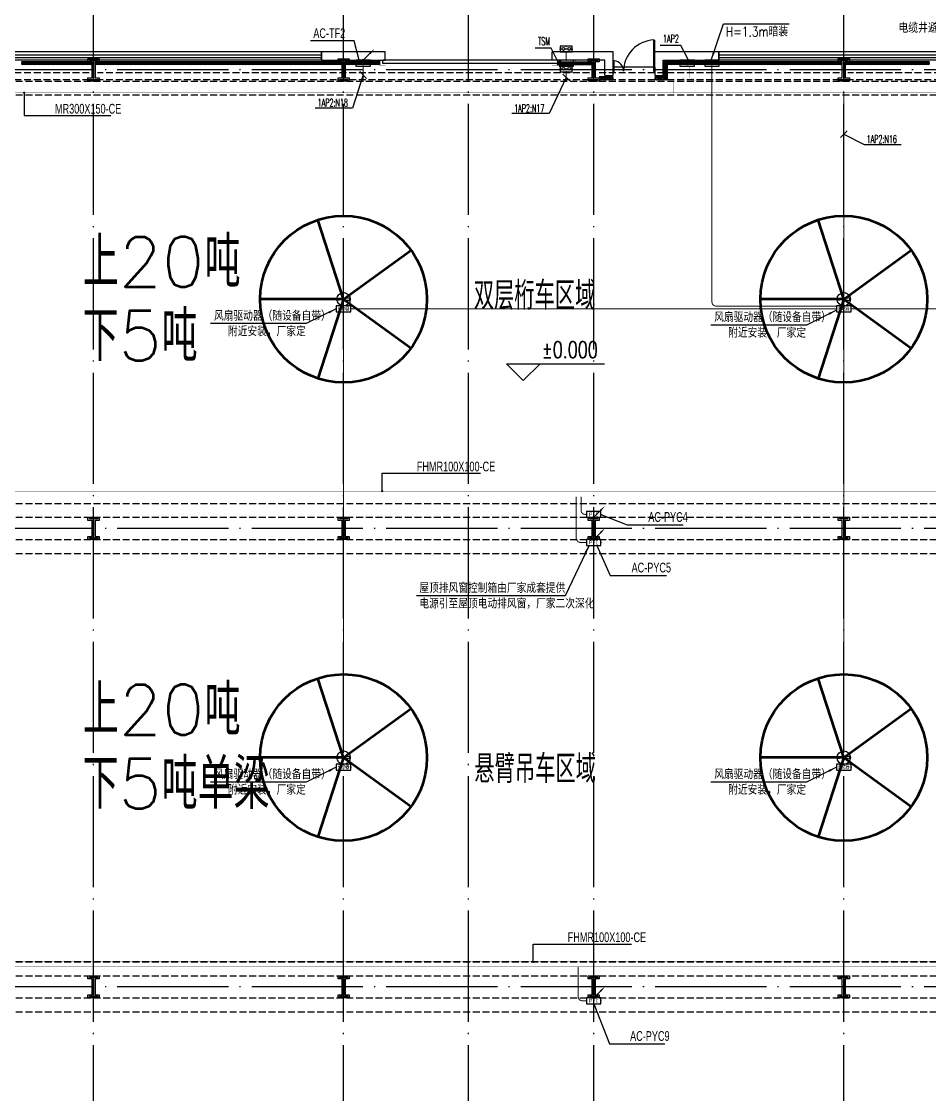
# Model space of a CAD drawing. Extents: x -1396510 to 1250330, y -1892470 to 1623980.
# Drawn here: x -221446 to -188769, y -753507 to -714884 of the extents above; entities that cross this region are included whole.
import ezdxf
from ezdxf.enums import TextEntityAlignment as Align

# ---------------------------------------------------------------- set-up
doc = ezdxf.new("R2010")
doc.units = 0
doc.header["$LTSCALE"] = 1000
doc.header["$MEASUREMENT"] = 0
for name, pattern in [('10平面$0$DASH', [0.35, 0.25, -0.1]), ('DASH', [0.35, 0.25, -0.1]), ('DOTE', [2.42, 2, -0.2, 0.02, -0.2])]:
    doc.linetypes.add(name, pattern=pattern)
for name, color, linetype in [('10平面$0$WINDOW', 4, 'Continuous'), ('A-AXIS-DOTE', 14, 'DOTE'), ('A-HATCH-2', 251, 'Continuous'), ('A-HRAIL', 173, 'Continuous'), ('A-LIN-V', 9, 'Continuous'), ('A-SFCE', 30, 'Continuous'), ('A-WINDOW', 140, 'Continuous'), ('AS-COLN', 6, 'Continuous'), ('AS-WALL', 40, 'Continuous'), ('CABLETRAY', 4, 'Continuous'), ('CABLETRAY_DIM', 3, 'Continuous'), ('CABLETRAY_FIRE', 1, 'DASH'), ('DIM-照明', 3, 'Continuous'), ('DIM-箱柜', 3, 'Continuous'), ('EQUIP-动力', 3, 'Continuous'), ('EQUIP-箱柜', 3, 'Continuous'), ('LWIRE', 4, 'Continuous'), ('PUB_TEXT', 7, 'Continuous'), ('TEL_TEXT', 7, 'Continuous'), ('WIRE-照明', 1, 'Continuous'), ('建-标高', 3, 'Continuous'), ('建-窗', 4, 'Continuous')]:
    doc.layers.add(name, color=color, linetype=linetype)
doc.layers.add('A-云线2', color=3, linetype='Continuous', plot=False)
doc.styles.add('_TEL_ATTDEF', font='GBENOR', dxfattribs={"width": 0.8, "height": 3, "bigfont": 'GBCBIG'})
doc.styles.add('_TEL_DIM', font='SIMPLEX', dxfattribs={"width": 0.8, "height": 3.5, "bigfont": 'HZTXT'})
doc.styles.add('A-STANDARD', font='SIMPLEX', dxfattribs={"bigfont": 'GBCBIG'})
doc.styles.add('HZTXT5', font='aa.shx', dxfattribs={"width": 0.7, "bigfont": 'hztxt.shx'})
doc.styles.get("Standard").update_dxf_attribs({"font": 'gbenor.shx', "bigfont": 'gbcbig.shx'})

# ---------------------------------------------------------------- blocks, each defined once
blk = doc.blocks.new('G$C2F382D44')
at = {"color": 0, "style": 'A-STANDARD'}
for s, p in [('上20吨', (-2949, 425)), ('下5吨', (-2952, -2245))]:
    blk.add_text(s, height=1800, dxfattribs=at).set_placement(p)
blk = doc.blocks.new('10平面$0$$DorLib2D$00000126')
at = {"color": 0, "linetype": 'Continuous'}
for p, q in [((-0.532, 0.5), (-0.532, 0.9)), ((0.532, 0.9), (0.532, 0.5))]:
    blk.add_line(p, q, dxfattribs=at)
at = {"color": 0, "linetype": '10平面$0$DASH'}
for p, q in [((-0.532, 0.9), (0.532, 0.9)), ((-0.532, 0.5), (0.532, 0.5))]:
    blk.add_line(p, q, dxfattribs=at)
blk = doc.blocks.new('WINDOW2DLIB$DYNSTYLE$00000005')
at = {"color": 0}
for points in [[(-0.5, 0.5), (-0.5, -0.5)], [(-0.5, 0.5), (0.5, 0.5)], [(0.5, -0.5), (0.5, 0.5)], [(0.5, 0.1667), (-0.5, 0.1667)], [(0.5, -0.1667), (-0.5, -0.1667)], [(-0.5, -0.5), (0.5, -0.5)]]:
    blk.add_lwpolyline(points, dxfattribs=at)
blk = doc.blocks.new('DOOR2DLIB$SYSLIB$00000123')
at = {"color": 0}
for p, q in [((0.475, -0.001), (0.475, 0.752)), ((0.475, 0.752), (0.5, 0.752)), ((0.5, -0.001), (0.5, 0.752)), ((-0.5, 0), (-0.5, 0.252)), ((-0.475, 0.252), (-0.5, 0.252)), ((-0.475, 0), (-0.475, 0.252)), ((-0.475, 0), (-0.5, 0)), ((0.475, -0.001), (0.5, -0.001))]:
    blk.add_line(p, q, dxfattribs=at)
for centre, radius, start, end in [((0.505, -0.002), 0.755, 92.2493, 179.7238), ((-0.501, 0.003), 0.251, 359.7899, 84.0974)]:
    blk.add_arc(centre, radius, start, end, dxfattribs=at)
blk = doc.blocks.new('42343243')
at = {"layer": '10平面$0$WINDOW'}
blk.add_line((-198654, 1222620), (-200154, 1222620), dxfattribs=at)
at = {"layer": 'AS-WALL'}
for p, q in [((-208354, 1223170), (-210654, 1223170)), ((-210654, 1223170), (-210654, 1222870)), ((-210654, 1222870), (-208354, 1222870)), ((-208354, 1222870), (-208354, 1223170)), ((-200154, 1223170), (-202354, 1223170)), ((-202354, 1222870), (-202354, 1223170)), ((-200454, 1222870), (-202354, 1222870)), ((-200454, 1222320), (-200454, 1222870)), ((-200154, 1222620), (-200154, 1223170)), ((-196354, 1223170), (-198654, 1223170)), ((-198654, 1222620), (-198654, 1223170)), ((-198354, 1222870), (-196354, 1222870)), ((-198354, 1222320), (-198354, 1222870)), ((-196354, 1222870), (-196354, 1223170)), ((-200154, 1222320), (-200154, 1222620)), ((-198654, 1222620), (-198654, 1222320)), ((-200454, 1222320), (-200154, 1222320)), ((-198654, 1222320), (-198354, 1222320))]:
    blk.add_line(p, q, dxfattribs=at)
at = {"layer": '10平面$0$WINDOW', "zscale": 300}
for name, p, xscale, yscale, rotation in [('DOOR2DLIB$SYSLIB$00000123', (-199404, 1222470), -1500, -1500, 179.9999999999555), ('10平面$0$$DorLib2D$00000126', (-205254, 1223020), 6000, 300, 180)]:
    blk.add_blockref(name, p, dxfattribs=dict(at, xscale=xscale, yscale=yscale, rotation=rotation))
at = {"layer": '建-窗', "yscale": -300, "zscale": 300}
for p, xscale, rotation in [((-217004, 1223020), -12700, 359.999999999664), ((-185904, 1223020), -20900, 359.9999999994913)]:
    blk.add_blockref('WINDOW2DLIB$DYNSTYLE$00000005', p, dxfattribs=dict(at, xscale=xscale, rotation=rotation))
blk = doc.blocks.new('nt66')
at = {"layer": 'A-HATCH-2', "color": 8}
blk.add_lwpolyline([(-195840, 766870), (-195440, 766870), (-195440, 766758), (-195586, 766758), (-195586, 766182), (-195440, 766182), (-195440, 766070), (-195840, 766070), (-195840, 766182), (-195694, 766182), (-195694, 766758), (-195840, 766758)], close=True, dxfattribs=at)
at = {"layer": 'AS-COLN'}
blk.add_lwpolyline([(-195790, 766820), (-195490, 766820), (-195490, 766808), (-195636, 766808), (-195636, 766132), (-195490, 766132), (-195490, 766120), (-195790, 766120), (-195790, 766132), (-195644, 766132), (-195644, 766808), (-195790, 766808)], close=True, dxfattribs=at)
blk = doc.blocks.new('33333')
for p in [(-23214, -43900), (-14214, -43900), (-5214, -43900), (3786, -43900), (-23214, -60400), (-14214, -60400), (-5214, -60400), (3786, -60400), (-23214, -76900), (-14214, -76900), (-5214, -76900), (3786, -76900)]:
    blk.add_blockref('nt66', p)
blk = doc.blocks.new('w42343')
at = {"layer": 'A-HATCH-2', "color": 8, "linetype": 'DASH'}
for p, q in [((-263654, 722170), (-128354, 722170)), ((-263654, 721670), (-128354, 721670)), ((-263654, 706970), (-128354, 706970)), ((-263654, 706470), (-128354, 706470)), ((-263654, 705670), (-128354, 705670)), ((-263654, 705170), (-128354, 705170)), ((-263654, 690470), (-128354, 690470)), ((-263654, 689970), (-128354, 689970)), ((-263654, 689170), (-128354, 689170)), ((-263654, 688670), (-128354, 688670))]:
    blk.add_line(p, q, dxfattribs=at)
blk = doc.blocks.new('w4324324')
at = {"layer": 'A-HATCH-2', "color": 0, "lineweight": 60}
for q in [(-1694760, 686605), (-1697614, 684532), (-1691907, 684532), (-1696524, 681178), (-1692997, 681178)]:
    blk.add_line((-1694760, 683605), q, dxfattribs=at)
blk.add_circle((-1694760, 683605), 3000, dxfattribs=at)
blk = doc.blocks.new('ner546')
at = {"layer": 'A-LIN-V', "color": 8}
for p in [(614780, 7256), (631280, 7256), (614780, -10744), (631280, -10744)]:
    blk.add_blockref('w4324324', p, dxfattribs=at)
blk = doc.blocks.new('3333')
at = {"layer": 'A-SFCE', "const_width": 20}
blk.add_lwpolyline([(-227064, 766320), (-227064, 766510), (-227244, 766510), (-227244, 766320)], dxfattribs=at)
blk = doc.blocks.new('99平面图例外参$0$$LinePat$圆环')
for points in [[(0, 150), (300, 150)], [(0, 0), (300, 0)], [(0, -150), (300, -150)]]:
    blk.add_lwpolyline(points)
at = {"color": 0}
blk.add_circle((150, 0), 150, dxfattribs=at)
blk = doc.blocks.new('世赫2#厂房一层0821')
at = {"layer": 'A-AXIS-DOTE', "color": 8, "ltscale": 2}
for p, q in [((66300, -87498.9), (66300, 6300)), ((75300, -87498.9), (75300, 6300)), ((79800, -87498.9), (79800, 6300)), ((84300, -87498.9), (84300, 6300)), ((93300, -87498.9), (93300, 6300)), ((163114.2, 0), (-11095.8, 0)), ((163114.2, -16500), (-11095.8, -16500)), ((163114.2, -33000), (-11095.8, -33000))]:
    blk.add_line(p, q, dxfattribs=at)
at = {"layer": 'A-SFCE', "color": 2, "linetype": 'DASH'}
for p, q in [((66150, -100), (57450, -100)), ((66150, -350), (57450, -350)), ((93150, -100), (84450, -100)), ((93150, -350), (84450, -350))]:
    blk.add_line(p, q, dxfattribs=at)
at = {"layer": 'A-SFCE', "linetype": 'DASH'}
for p, q in [((84150, -100), (66450, -100)), ((84150, -350), (66450, -350)), ((111150, -100), (93450, -100)), ((111150, -350), (93450, -350))]:
    blk.add_line(p, q, dxfattribs=at)
at = {"layer": '建-标高', "color": 8}
for p, q in [((81767.8, -11176.1), (81167.8, -10576.1)), ((81167.8, -10576.1), (84687.8, -10576.1)), ((81767.8, -11176.1), (82367.8, -10576.1))]:
    blk.add_line(p, q, dxfattribs=at)
at = {"color": 8}
blk.add_blockref('G$C2F382D44', (68864.2, -8230), dxfattribs=at)
at = {"layer": 'A-HRAIL', "yscale": 0.3333333333111111, "zscale": 0.3333333333111111}
for p, xscale, rotation in [((63809.4, 244), -0.3384127415242964, 359.9999999997966), ((63911, 244), -0.3384127415242964, 359.9999999997966), ((64012.5, 244), -0.3384127415242964, 359.9999999997966), ((64114, 244), -0.3384127415242964, 359.9999999997966), ((64215.5, 244), -0.3384127415242964, 359.9999999997966), ((64317, 244), -0.3384127415242964, 359.9999999997966), ((64418.6, 244), -0.3384127415242964, 359.9999999997966), ((64520.1, 244), -0.3384127415242964, 359.9999999997966), ((64621.6, 244), -0.3384127415242964, 359.9999999997966), ((64723.1, 244), -0.3384127415242964, 359.9999999997966), ((64824.7, 244), -0.3384127415242964, 359.9999999997966), ((64926.2, 244), -0.3384127415242964, 359.9999999997966), ((65027.7, 244), -0.3384127415242964, 359.9999999997966), ((65129.2, 244), -0.3384127415242964, 359.9999999997966), ((65230.8, 244), -0.3384127415242964, 359.9999999997966), ((65332.3, 244), -0.3384127415242964, 359.9999999997966), ((65433.8, 244), -0.3384127415242964, 359.9999999997966), ((65535.3, 244), -0.3384127415242964, 359.9999999997966), ((65636.9, 244), -0.3384127415242964, 359.9999999997966), ((65738.4, 244), -0.3384127415242964, 359.9999999997966), ((65839.9, 244), -0.3384127415242964, 359.9999999997966), ((65941.4, 244), -0.3384127415242964, 359.9999999997966), ((66043, 244), -0.3384127415242964, 359.9999999997966), ((66144.5, 244), -0.3384127415242964, 359.9999999997966), ((66246, 244), -0.3384127415242964, 359.9999999997966), ((66455, 244), -0.3368181817957273, 359.9999999997967), ((66556.1, 244), -0.3368181817957273, 359.9999999997967), ((66657.1, 244), -0.3368181817957273, 359.9999999997967), ((66758.2, 244), -0.3368181817957273, 359.9999999997967), ((66859.2, 244), -0.3368181817957273, 359.9999999997967), ((66960.3, 244), -0.3368181817957273, 359.9999999997967), ((67061.3, 244), -0.3368181817957273, 359.9999999997967), ((67162.4, 244), -0.3368181817957273, 359.9999999997967), ((67263.4, 244), -0.3368181817957273, 359.9999999997967), ((67364.5, 244), -0.3368181817957273, 359.9999999997967), ((67465.5, 244), -0.3368181817957273, 359.9999999997967), ((67566.5, 244), -0.3368181817957273, 359.9999999997967), ((67667.6, 244), -0.3368181817957273, 359.9999999997967), ((67768.6, 244), -0.3368181817957273, 359.9999999997967), ((67869.7, 244), -0.3368181817957273, 359.9999999997967), ((67970.7, 244), -0.3368181817957273, 359.9999999997967), ((68071.8, 244), -0.3368181817957273, 359.9999999997967), ((68172.8, 244), -0.3368181817957273, 359.9999999997967), ((68273.9, 244), -0.3368181817957273, 359.9999999997967), ((68374.9, 244), -0.3368181817957273, 359.9999999997967), ((68476, 244), -0.3368181817957273, 359.9999999997967), ((68577, 244), -0.3368181817957273, 359.9999999997967), ((68678, 244), -0.3368181817957273, 359.9999999997967), ((68779.1, 244), -0.3368181817957273, 359.9999999997967), ((68880.1, 244), -0.3368181817957273, 359.9999999997967), ((68981.2, 244), -0.3368181817957273, 359.9999999997967), ((69082.2, 244), -0.3368181817957273, 359.9999999997967), ((69183.3, 244), -0.3368181817957273, 359.9999999997967), ((69284.3, 244), -0.3368181817957273, 359.9999999997967), ((69385.4, 244), -0.3368181817957273, 359.9999999997967), ((69486.4, 244), -0.3368181817957273, 359.9999999997967), ((69587.5, 244), -0.3368181817957273, 359.9999999997967), ((69688.5, 244), -0.3368181817957273, 359.9999999997967), ((69789.5, 244), -0.3368181817957273, 359.9999999997967), ((69890.6, 244), -0.3368181817957273, 359.9999999997967), ((69991.6, 244), -0.3368181817957273, 359.9999999997967), ((70092.7, 244), -0.3368181817957273, 359.9999999997967), ((70193.7, 244), -0.3368181817957273, 359.9999999997967), ((70294.8, 244), -0.3368181817957273, 359.9999999997967), ((70395.8, 244), -0.3368181817957273, 359.9999999997967), ((70496.9, 244), -0.3368181817957273, 359.9999999997967), ((70597.9, 244), -0.3368181817957273, 359.9999999997967), ((70699, 244), -0.3368181817957273, 359.9999999997967), ((70800, 244), -0.3368181817957273, 359.9999999997967), ((70901, 244), -0.3368181817957273, 359.9999999997967), ((71002.1, 244), -0.3368181817957273, 359.9999999997967), ((71103.1, 244), -0.3368181817957273, 359.9999999997967), ((71204.2, 244), -0.3368181817957273, 359.9999999997967), ((71305.2, 244), -0.3368181817957273, 359.9999999997967), ((71406.3, 244), -0.3368181817957273, 359.9999999997967), ((71507.3, 244), -0.3368181817957273, 359.9999999997967), ((71608.4, 244), -0.3368181817957273, 359.9999999997967), ((71709.4, 244), -0.3368181817957273, 359.9999999997967), ((71810.5, 244), -0.3368181817957273, 359.9999999997967), ((71911.5, 244), -0.3368181817957273, 359.9999999997967), ((72012.5, 244), -0.3368181817957273, 359.9999999997967), ((72113.6, 244), -0.3368181817957273, 359.9999999997967), ((72214.6, 244), -0.3368181817957273, 359.9999999997967), ((72315.7, 244), -0.3368181817957273, 359.9999999997967), ((72416.7, 244), -0.3368181817957273, 359.9999999997967), ((72517.8, 244), -0.3368181817957273, 359.9999999997967), ((72618.8, 244), -0.3368181817957273, 359.9999999997967), ((72719.9, 244), -0.3368181817957273, 359.9999999997967), ((72820.9, 244), -0.3368181817957273, 359.9999999997967), ((72922, 244), -0.3368181817957273, 359.9999999997967), ((73023, 244), -0.3368181817957273, 359.9999999997967), ((73124, 244), -0.3368181817957273, 359.9999999997967), ((73225.1, 244), -0.3368181817957273, 359.9999999997967), ((73326.1, 244), -0.3368181817957273, 359.9999999997967), ((73427.2, 244), -0.3368181817957273, 359.9999999997967), ((73528.2, 244), -0.3368181817957273, 359.9999999997967), ((73629.3, 244), -0.3368181817957273, 359.9999999997967), ((73730.3, 244), -0.3368181817957273, 359.9999999997967), ((73831.4, 244), -0.3368181817957273, 359.9999999997967), ((73932.4, 244), -0.3368181817957273, 359.9999999997967), ((74033.5, 244), -0.3368181817957273, 359.9999999997967), ((74134.5, 244), -0.3368181817957273, 359.9999999997967), ((74235.5, 244), -0.3368181817957273, 359.9999999997967), ((74336.6, 244), -0.3368181817957273, 359.9999999997967), ((74437.6, 244), -0.3368181817957273, 359.9999999997967), ((74538.7, 244), -0.3368181817957273, 359.9999999997967), ((74639.7, 244), -0.3368181817957273, 359.9999999997967), ((74740.8, 244), -0.3368181817957273, 359.9999999997967), ((74841.8, 244), -0.3368181817957273, 359.9999999997967), ((74942.9, 244), -0.3368181817957273, 359.9999999997967), ((75043.9, 244), -0.3368181817957273, 359.9999999997967), ((75145, 244), -0.3368181817957273, 359.9999999997967), ((75246, 244), -0.3368181817957273, 359.9999999997967), ((75457.8, 244), -0.3461108940266491, 359.9999999997966), ((75561.7, 244), -0.3461108940266491, 359.9999999997966), ((75665.5, 244), -0.3461108940266491, 359.9999999997966), ((75769.3, 244), -0.3461108940266491, 359.9999999997966), ((75873.2, 244), -0.3461108940266491, 359.9999999997966), ((75977, 244), -0.3461108940266491, 359.9999999997966), ((76080.8, 244), -0.3461108940266491, 359.9999999997966), ((76184.7, 244), -0.3461108940266491, 359.9999999997966), ((76288.5, 244), -0.3461108940266491, 359.9999999997966), ((76392.3, 244), -0.3461108940266491, 359.9999999997966), ((76496.2, 244), -0.3461108940266491, 359.9999999997966), ((76600, 244), -0.3461108940266491, 359.9999999997966), ((83000, 244), 0.3461108940266491, 2.034223195741682e-10), ((83103.8, 244), 0.3461108940266491, 2.034223195741682e-10), ((83207.7, 244), 0.3461108940266491, 2.034223195741682e-10), ((83311.5, 244), 0.3461108940266491, 2.034223195741682e-10), ((83415.3, 244), 0.3461108940266491, 2.034223195741682e-10), ((83519.2, 244), 0.3461108940266491, 2.034223195741682e-10), ((83623, 244), 0.3461108940266491, 2.034223195741682e-10), ((83726.8, 244), 0.3461108940266491, 2.034223195741682e-10), ((83830.7, 244), 0.3461108940266491, 2.034223195741682e-10), ((83934.5, 244), 0.3461108940266491, 2.034223195741682e-10), ((84038.3, 244), 0.3461108940266491, 2.034223195741682e-10), ((84142.2, 244), 0.3461108940266491, 2.034223195741682e-10), ((86900, 191.7), -0.3611111226889233, 270), ((86951.5, 244), -0.3384127419249668, 359.9999999997966), ((86900, 83.3), -0.3611111226889233, 270), ((86900, -25), -0.3611111226889233, 270), ((87053, 244), -0.3384127419249668, 359.9999999997966), ((87154.6, 244), -0.3384127419249668, 359.9999999997966), ((87256.1, 244), -0.3384127419249668, 359.9999999997966), ((87357.6, 244), -0.3384127419249668, 359.9999999997966), ((87459.1, 244), -0.3384127419249668, 359.9999999997966), ((87560.7, 244), -0.3384127419249668, 359.9999999997966), ((87662.2, 244), -0.3384127419249668, 359.9999999997966), ((87763.7, 244), -0.3384127419249668, 359.9999999997966), ((87865.2, 244), -0.3384127419249668, 359.9999999997966), ((87966.8, 244), -0.3384127419249668, 359.9999999997966), ((88068.3, 244), -0.3384127419249668, 359.9999999997966), ((88169.8, 244), -0.3384127419249668, 359.9999999997966), ((88271.3, 244), -0.3384127419249668, 359.9999999997966), ((88372.9, 244), -0.3384127419249668, 359.9999999997966), ((88474.4, 244), -0.3384127419249668, 359.9999999997966), ((88575.9, 244), -0.3384127419249668, 359.9999999997966), ((88677.4, 244), -0.3384127419249668, 359.9999999997966), ((88779, 244), -0.3384127419249668, 359.9999999997966), ((88880.5, 244), -0.3384127419249668, 359.9999999997966), ((88982, 244), -0.3384127419249668, 359.9999999997966), ((89083.5, 244), -0.3384127419249668, 359.9999999997966), ((89185, 244), -0.3384127419249668, 359.9999999997966), ((89286.6, 244), -0.3384127419249668, 359.9999999997966), ((89388.1, 244), -0.3384127419249668, 359.9999999997966), ((89489.6, 244), -0.3384127419249668, 359.9999999997966), ((89591.1, 244), -0.3384127419249668, 359.9999999997966), ((89692.7, 244), -0.3384127419249668, 359.9999999997966), ((89794.2, 244), -0.3384127419249668, 359.9999999997966), ((89895.7, 244), -0.3384127419249668, 359.9999999997966), ((89997.2, 244), -0.3384127419249668, 359.9999999997966), ((90098.8, 244), -0.3384127419249668, 359.9999999997966), ((90200.3, 244), -0.3384127419249668, 359.9999999997966), ((90301.8, 244), -0.3384127419249668, 359.9999999997966), ((90403.3, 244), -0.3384127419249668, 359.9999999997966), ((90504.9, 244), -0.3384127419249668, 359.9999999997966), ((90606.4, 244), -0.3384127419249668, 359.9999999997966), ((90707.9, 244), -0.3384127419249668, 359.9999999997966), ((90809.4, 244), -0.3384127419249668, 359.9999999997966), ((90911, 244), -0.3384127419249668, 359.9999999997966), ((91012.5, 244), -0.3384127419249668, 359.9999999997966), ((91114, 244), -0.3384127419249668, 359.9999999997966), ((91215.5, 244), -0.3384127419249668, 359.9999999997966), ((91317, 244), -0.3384127419249668, 359.9999999997966), ((91418.6, 244), -0.3384127419249668, 359.9999999997966), ((91520.1, 244), -0.3384127419249668, 359.9999999997966), ((91621.6, 244), -0.3384127419249668, 359.9999999997966), ((91723.1, 244), -0.3384127419249668, 359.9999999997966), ((91824.7, 244), -0.3384127419249668, 359.9999999997966), ((91926.2, 244), -0.3384127419249668, 359.9999999997966), ((92027.7, 244), -0.3384127419249668, 359.9999999997966), ((92129.2, 244), -0.3384127419249668, 359.9999999997966), ((92230.8, 244), -0.3384127419249668, 359.9999999997966), ((92332.3, 244), -0.3384127419249668, 359.9999999997966), ((92433.8, 244), -0.3384127419249668, 359.9999999997966), ((92535.3, 244), -0.3384127419249668, 359.9999999997966), ((92636.9, 244), -0.3384127419249668, 359.9999999997966), ((92738.4, 244), -0.3384127419249668, 359.9999999997966), ((92839.9, 244), -0.3384127419249668, 359.9999999997966), ((92941.4, 244), -0.3384127419249668, 359.9999999997966), ((93043, 244), -0.3384127419249668, 359.9999999997966), ((93144.5, 244), -0.3384127419249668, 359.9999999997966), ((93246, 244), -0.3384127419249668, 359.9999999997966), ((93455, 244), -0.336818181795725, 359.9999999997967), ((93556.1, 244), -0.336818181795725, 359.9999999997967), ((93657.1, 244), -0.336818181795725, 359.9999999997967), ((93758.2, 244), -0.336818181795725, 359.9999999997967), ((93859.2, 244), -0.336818181795725, 359.9999999997967), ((93960.3, 244), -0.336818181795725, 359.9999999997967), ((94061.3, 244), -0.336818181795725, 359.9999999997967), ((94162.4, 244), -0.336818181795725, 359.9999999997967), ((94263.4, 244), -0.336818181795725, 359.9999999997967), ((94364.5, 244), -0.336818181795725, 359.9999999997967), ((94465.5, 244), -0.336818181795725, 359.9999999997967), ((94566.5, 244), -0.336818181795725, 359.9999999997967), ((94667.6, 244), -0.336818181795725, 359.9999999997967), ((94768.6, 244), -0.336818181795725, 359.9999999997967), ((94869.7, 244), -0.336818181795725, 359.9999999997967), ((94970.7, 244), -0.336818181795725, 359.9999999997967), ((95071.8, 244), -0.336818181795725, 359.9999999997967), ((95172.8, 244), -0.336818181795725, 359.9999999997967), ((95273.9, 244), -0.336818181795725, 359.9999999997967), ((95374.9, 244), -0.336818181795725, 359.9999999997967), ((95476, 244), -0.336818181795725, 359.9999999997967), ((95577, 244), -0.336818181795725, 359.9999999997967), ((95678, 244), -0.336818181795725, 359.9999999997967), ((95779.1, 244), -0.336818181795725, 359.9999999997967), ((95880.1, 244), -0.336818181795725, 359.9999999997967), ((95981.2, 244), -0.336818181795725, 359.9999999997967), ((96082.2, 244), -0.336818181795725, 359.9999999997967), ((96183.3, 244), -0.336818181795725, 359.9999999997967), ((96284.3, 244), -0.336818181795725, 359.9999999997967), ((96385.4, 244), -0.336818181795725, 359.9999999997967), ((86900, -133.3), -0.3611111226889233, 270), ((86900, -241.7), -0.3611111226889233, 270), ((86900, -350), -0.3611111226889233, 270)]:
    blk.add_blockref('99平面图例外参$0$$LinePat$圆环', p, dxfattribs=dict(at, xscale=xscale, rotation=rotation))
for p, xscale in [((84600, -300), -0.3333327848855343), ((84700, -300), -0.3333327848855343), ((84800, -300), -0.3333327848855343), ((84900, -300), -0.3333327848855343), ((85000, -300), -0.3333327848855343), ((86612.5, -300), -0.3749999998826196), ((86725, -300), -0.3749999998826196), ((86837.5, -300), -0.3749999998826196), ((86950, -300), -0.3749999998826196)]:
    blk.add_blockref('99平面图例外参$0$$LinePat$圆环', p, dxfattribs=dict(at, xscale=xscale))
at = {"layer": 'A-LIN-V', "color": 8, "rotation": 90.00000000000001}
blk.add_blockref('ner546', (766160.7, 1055230), dxfattribs=at)
at = {"layer": 'A-SFCE', "rotation": 90}
blk.add_blockref('3333', (843120.8, 227404.2), dxfattribs=at)
at = {"layer": 'A-SFCE', "xscale": -1, "rotation": 270}
blk.add_blockref('3333', (-683520.8, 227404.2), dxfattribs=at)
at = {"layer": 'A-WINDOW'}
for name, p in [('42343243', (285154.2, -1222520)), ('33333', (285154.2, -722570)), ('w42343', (285154.2, -722570))]:
    blk.add_blockref(name, p, dxfattribs=at)
at = {"color": 8, "style": 'A-STANDARD'}
for s, p in [('上20吨', (65915.6, -23924.7)), ('下5吨单梁', (65912.3, -26595.2))]:
    blk.add_text(s, height=1800, dxfattribs=at).set_placement(p)
at = {"layer": 'PUB_TEXT', "color": 8}
for s, p in [('双层桁车区域', (79984.8, -8626.9)), ('悬臂吊车区域', (80004.8, -25663.1))]:
    blk.add_text(s, height=1012.77, dxfattribs=at).set_placement(p)
at = {"layer": '建-标高', "color": 7, "style": 'A-STANDARD', "width": 0.705882}
blk.add_text('%%P0.000', height=595, dxfattribs=at).set_placement((82427.8, -10366.1))
blk = doc.blocks.new('$equip$00002854')
for p, q in [((-0.62, 0.13), (-0.1, 0.02)), ((-0.62, -0.13), (-0.62, 0.13)), ((0.62, 0.13), (0.1, 0.02)), ((0.62, -0.13), (0.62, 0.13)), ((-0.1, -0.02), (-0.62, -0.13)), ((0.1, -0.02), (0.62, -0.13))]:
    blk.add_line(p, q)
at = {"const_width": 0.0571}
blk.add_lwpolyline([(-0.69, 0, 1), (0.69, 0, 1), (-0.69, 0, 1.215985)], format="xyb", dxfattribs=at)
for radius in [0.688, 0.104]:
    blk.add_circle((0, 0), radius)
for p in [(-0.69, 0), (0, 0.69), (0.69, 0), (0, -0.69)]:
    blk.add_point(p)
at = {"color": 7, "style": '_TEL_DIM', "flags": 1}
for tag in ['A', 'REMARK']:
    blk.add_attdef(tag, text='', height=0.00002, dxfattribs=at).set_placement((0, 0), align=Align.MIDDLE_CENTER)
blk = doc.blocks.new('$equip$00002926')
for p, q in [((0.75, 0.6), (-0.75, 0.6)), ((-0.75, 0.6), (-0.75, 0)), ((-0.75, 0), (0.75, 0)), ((0.75, 0), (0.75, 0.6))]:
    blk.add_line(p, q)
at = {"const_width": 0.0571}
blk.add_lwpolyline([(-0.75, 0.6), (-0.75, 0), (0.75, 0), (0.75, 0.6), (-0.75, 0.6), (-0.75, 0)], dxfattribs=at)
for p in [(-0.75, 0.3), (0, 0.6), (0, 0), (0.75, 0.3)]:
    blk.add_point(p)
at = {"color": 7, "style": '_TEL_DIM'}
blk.add_attdef('$TEXT$', text='', height=0.4, dxfattribs=at).set_placement((0, 0.3), align=Align.MIDDLE_CENTER)
at = {"color": 7, "style": '_TEL_DIM', "flags": 1}
for tag in ['A', 'REMARK']:
    blk.add_attdef(tag, text='', height=0.00002, dxfattribs=at).set_placement((0, 0), align=Align.MIDDLE_CENTER)
blk = doc.blocks.new('*X128')
at = {"color": 0}
for p, q in [((-250, 33), (-183, 100)), ((-250, 68), (-218, 100)), ((-247, 0), (-147, 100)), ((-212, 0), (-112, 100)), ((-177, 0), (-77, 100)), ((-141, 0), (-41, 100)), ((-106, 0), (-6, 100)), ((-71, 0), (29, 100)), ((-35, 0), (65, 100)), ((0, 0), (100, 100)), ((35, 0), (135, 100)), ((71, 0), (171, 100)), ((106, 0), (206, 100)), ((141, 0), (241, 100)), ((177, 0), (250, 73)), ((212, 0), (250, 38)), ((247, 0), (250, 3))]:
    blk.add_line(p, q, dxfattribs=at)
blk = doc.blocks.new('$equip$00002929')
for p, q in [((-0.75, 0.6), (-0.75, 0)), ((0.75, 0.6), (-0.75, 0.6)), ((-0.75, 0.3), (0.75, 0.3)), ((-0.75, 0), (0.75, 0)), ((0.75, 0), (0.75, 0.6))]:
    blk.add_line(p, q)
for points, const_width in [([(-0.75, 0.15), (0.75, 0.15)], 0.3), ([(-0.75, 0.6), (-0.75, 0), (0.75, 0), (0.75, 0.6), (-0.75, 0.6), (-0.75, 0)], 0.0571)]:
    blk.add_lwpolyline(points, dxfattribs=dict(const_width=const_width))
for p in [(-0.75, 0.3), (0, 0.6), (0, 0), (0.75, 0.3)]:
    blk.add_point(p)
at = {"xscale": 0.00300000000061118, "yscale": 0.00300000000061118, "zscale": 0.00300000000061118}
blk.add_blockref('*X128', (0, 0), dxfattribs=at)
at = {"color": 7, "style": '_TEL_DIM', "flags": 1}
for tag in ['A', 'REMARK']:
    blk.add_attdef(tag, text='', height=0.00002, dxfattribs=at).set_placement((0, 0), align=Align.MIDDLE_CENTER)
blk = doc.blocks.new('$equip$00002708')
for p, q in [((-0.75, 0.6), (-0.75, 0)), ((0.75, 0.6), (-0.75, 0.6)), ((-0.75, 0), (0.75, 0)), ((0.75, 0), (0.75, 0.6))]:
    blk.add_line(p, q)
at = {"const_width": 0.0571}
blk.add_lwpolyline([(-0.75, 0.6), (-0.75, 0), (0.75, 0), (0.75, 0.6), (-0.75, 0.6), (-0.75, 0)], dxfattribs=at)
for p in [(-0.75, 0.3), (0, 0.6), (0, 0), (0.75, 0.3)]:
    blk.add_point(p)
at = {"color": 7, "style": '_TEL_DIM', "flags": 1}
for tag in ['REMARK', 'A']:
    blk.add_attdef(tag, text='', height=0.4, dxfattribs=at).set_placement((0, 0), align=Align.MIDDLE_CENTER)
at = {"color": 7, "style": '_TEL_DIM'}
blk.add_attdef('$TEXT$', text='', height=0.4, dxfattribs=at).set_placement((0, 0.3), align=Align.MIDDLE_CENTER)
blk = doc.blocks.new('$equip$00002868')
for p, q in [((-0.62, 0.29), (-0.62, -0.29)), ((0.62, 0.29), (-0.62, 0.29)), ((-0.15, 0.01), (0.15, 0.01)), ((0.62, -0.29), (0.62, 0.29)), ((-0.62, -0.29), (0.62, -0.29))]:
    blk.add_line(p, q)
at = {"const_width": 0.0571}
blk.add_lwpolyline([(-0.62, 0.29), (-0.62, -0.29), (0.62, -0.29), (0.62, 0.29), (-0.62, 0.29), (-0.62, -0.29)], dxfattribs=at)
for centre in [(-0.3, 0.01), (0.3, 0.01)]:
    blk.add_circle(centre, 0.15)
for p in [(-0.62, 0), (0, 0.29), (0.62, 0), (0, -0.29)]:
    blk.add_point(p)
at = {"color": 7, "style": '_TEL_DIM', "flags": 1}
for tag in ['A', 'REMARK']:
    blk.add_attdef(tag, text='', height=0.00002, dxfattribs=at).set_placement((0, 0), align=Align.MIDDLE_CENTER)
blk = doc.blocks.new('$equip$00002705')
for p, q in [((-0.75, 0.6), (-0.75, 0)), ((0.75, 0.6), (-0.75, 0.6)), ((-0.75, 0), (0.75, 0)), ((0.75, 0), (0.75, 0.6))]:
    blk.add_line(p, q)
at = {"const_width": 0.0571}
blk.add_lwpolyline([(-0.75, 0.6), (-0.75, 0), (0.75, 0), (0.75, 0.6), (-0.75, 0.6), (-0.75, 0)], dxfattribs=at)
for p in [(-0.75, 0.3), (0, 0.6), (0, 0), (0.75, 0.3)]:
    blk.add_point(p)
at = {"color": 7, "style": '_TEL_DIM', "flags": 1}
for tag in ['REMARK', 'A']:
    blk.add_attdef(tag, text='', height=0.4, dxfattribs=at).set_placement((0, 0), align=Align.MIDDLE_CENTER)
at = {"color": 7, "style": '_TEL_DIM'}
blk.add_attdef('$TEXT$', text='', height=0.4, dxfattribs=at).set_placement((0, 0.3), align=Align.MIDDLE_CENTER)
blk = doc.blocks.new('$TelecSys$00000079')
for p, q in [((0.7, 0.7), (0, 0)), ((0.1, 0.1), (0.1, 0.1)), ((-0.1, -0.1), (-0.1, -0.1))]:
    blk.add_line(p, q)
at = {"const_width": 0.142}
blk.add_lwpolyline([(-0.07, 0, 1), (0.07, 0, 1)], format="xyb", close=True, dxfattribs=at)
blk.add_solid([(0.63, 0.77), (0.77, 0.63), (1.15, 1.15)])
at = {"width": 0.8, "flags": 9}
blk.add_attdef('A', (0, 0), '', height=0.00002, dxfattribs=at)

msp = doc.modelspace()

# ---------------------------------------------------------------- linework, layer by layer
at = {"layer": 'CABLETRAY', "const_width": 7.5}
for points in [[(-197592.9, -716750), (-197592.9, -716490)], [(-197592.9, -716490), (-197392.9, -716490)], [(-197392.9, -716750), (-197592.9, -716750)], [(-197392.9, -716750), (-197592.9, -716750)], [(-197592.9, -716750), (-197592.9, -716900)], [(-197392.9, -716490), (-197392.9, -716750)], [(-197392.9, -716900), (-197392.9, -716750)], [(-251250, -717050), (-197992.9, -717050)], [(-197842.9, -717050), (-197992.9, -717050)], [(-197992.9, -717050), (-197992.9, -717450)], [(-197992.9, -717050), (-197992.9, -717450)], [(-197592.9, -716900), (-197842.9, -717050)], [(-197142.9, -717050), (-197392.9, -716900)], [(-196992.9, -717050), (-197142.9, -717050)], [(-196992.9, -717450), (-196992.9, -717050)], [(-196992.9, -717050), (-144282.9, -717050)], [(-196992.9, -717450), (-196992.9, -717050)], [(-197992.9, -717450), (-251250, -717450)], [(-197992.9, -717450), (-196992.9, -717450)], [(-144282.9, -717450), (-196992.9, -717450)]]:
    msp.add_lwpolyline(points, dxfattribs=at)
at = {"layer": 'CABLETRAY_DIM'}
for p, q in [((-221350, -717450), (-221350, -718270)), ((-221350, -718270), (-218230, -718270)), ((-208465.2, -731787.1), (-208465.2, -731147.1)), ((-208465.2, -731147.1), (-204925.2, -731147.1)), ((-203035.2, -748730), (-203035.2, -748090)), ((-203035.2, -748090), (-199495.2, -748090))]:
    msp.add_line(p, q, dxfattribs=at)
at = {"layer": 'CABLETRAY_DIM', "const_width": 40}
for points in [[(-221350, -717430, 1), (-221350, -717470, 1)], [(-208465.2, -731807.1, 1), (-208465.2, -731767.1, 1)], [(-203035.2, -748750, 1), (-203035.2, -748710, 1)]]:
    msp.add_lwpolyline(points, format="xyb", close=True, dxfattribs=at)
at = {"layer": 'CABLETRAY_FIRE', "const_width": 7.5}
for points in [[(-262480, -731787.1), (-164584.2, -731787.1)], [(-164584.2, -731987.1), (-262480, -731987.1)], [(-262480, -748710), (-164353.3, -748710)], [(-164353.3, -748910), (-262480, -748910)]]:
    msp.add_lwpolyline(points, dxfattribs=at)
at = {"layer": 'DIM-照明'}
for p, q in [((-209026.3, -716933.7), (-209273.7, -716686.3)), ((-201716.3, -717023.7), (-201963.7, -716776.3)), ((-191730.4, -718816.3), (-191977.9, -719063.7))]:
    msp.add_line(p, q, dxfattribs=at)
for points in [[(-209150, -716810), (-209530, -718000)], [(-201840, -716900), (-202460, -718200)], [(-209530, -718000), (-210873, -718000)], [(-202460, -718200), (-203803, -718200)], [(-191854.2, -718940), (-191120, -719310)], [(-191120, -719310), (-189785, -719310)]]:
    msp.add_lwpolyline(points, dxfattribs=at)
at = {"layer": 'DIM-箱柜'}
for p, q in [((-196632.9, -716280), (-196177.8, -714970)), ((-196177.8, -714970), (-193815.8, -714970)), ((-209468.5, -715586.5), (-211048.1, -715586.5)), ((-209296.8, -716280), (-209468.5, -715586.5)), ((-202390, -715840), (-202960.9, -715840)), ((-202122.6, -716368), (-202390, -715840)), ((-197714, -715752), (-198463.7, -715752)), ((-197446.6, -716280), (-197714, -715752)), ((-210116.7, -725225.6), (-211200, -725760)), ((-192116.7, -725275.6), (-193200, -725810)), ((-211200, -725760), (-214640, -725760)), ((-193200, -725810), (-196640, -725810)), ((-200591.7, -732625), (-199650, -733000)), ((-199650, -733000), (-197630, -733000)), ((-201020, -733740), (-201884.3, -735557.5)), ((-200740, -733740), (-200260, -734820)), ((-200260, -734820), (-198240, -734820)), ((-201884.3, -735557.5), (-207232.6, -735557.5)), ((-210116.7, -741725.6), (-211200, -742260)), ((-192116.7, -741725.6), (-193200, -742260)), ((-211200, -742260), (-214640, -742260)), ((-193200, -742260), (-196640, -742260)), ((-200854.2, -750240), (-200280, -751680)), ((-200280, -751680), (-198300, -751680))]:
    msp.add_line(p, q, dxfattribs=at)
for points in [[(-196632.9, -716280, 0, 80, 0), (-196534.4, -715996.6, 0, 0, 0)], [(-210116.7, -725225.6, 0, 80, 0), (-210385.7, -725358.3, 0, 0, 0)], [(-192116.7, -725275.6, 0, 80, 0), (-192385.7, -725408.3, 0, 0, 0)], [(-201020, -733740, 0, 80, 0), (-201148.8, -734010.9, 0, 0, 0)], [(-210116.7, -741725.6, 0, 80, 0), (-210385.7, -741858.3, 0, 0, 0)], [(-192116.7, -741725.6, 0, 80, 0), (-192385.7, -741858.3, 0, 0, 0)]]:
    msp.add_lwpolyline(points, format="xyseb", dxfattribs=at)
at = {"layer": 'WIRE-照明', "linetype": 'Continuous', "const_width": 35}
for points in [[(-201840, -716280), (-201840, -715980)], [(-197230.4, -716385), (-196860.3, -716385)], [(-209150, -717050), (-209150, -716490)], [(-201840, -717050), (-201840, -716694.2)], [(-196597.8, -724980), (-196597.8, -716490)], [(-191854.2, -724639.4), (-191854.2, -717450)], [(-209854.2, -741139.4), (-209854.2, -725330.6)], [(-209591.7, -725225.6), (-192116.7, -725225.6)], [(-196447.8, -725130), (-192116.7, -725130)], [(-191854.2, -741139.4), (-191854.2, -725330.6)], [(-191591.7, -725225.6), (-174116.7, -725225.6)], [(-201480, -733485), (-201480, -731987.1)], [(-201310, -732475), (-201310, -731987.1)], [(-201160, -732625), (-201116.7, -732625)], [(-201330, -733635), (-201116.7, -733635)], [(-201410, -749985), (-201410, -748910)], [(-201260, -750135), (-201116.7, -750135)]]:
    msp.add_lwpolyline(points, dxfattribs=at)
for points in [[(-196597.8, -724980, 0.4142136), (-196447.8, -725130)], [(-201310, -732475, 0.4142136), (-201160, -732625)], [(-201480, -733485, 0.4142136), (-201330, -733635)], [(-201410, -749985, 0.4142136), (-201260, -750135)]]:
    msp.add_lwpolyline(points, format="xyb", dxfattribs=at)

# ---------------------------------------------------------------- block references
at = {"layer": 'A-云线2'}
msp.add_blockref('世赫2#厂房一层0821', (-285154.2, -716630), dxfattribs=at)
at = {"layer": 'EQUIP-动力', "linetype": 'ByBlock', "xscale": 350, "yscale": 350, "zscale": 350}
for p in [(-201840, -715877.9), (-201840, -716592.1)]:
    msp.add_blockref('$equip$00002868', p, dxfattribs=at)
at = {"layer": 'EQUIP-动力', "xscale": 350, "yscale": 350, "zscale": 350}
for p in [(-209854.2, -724880), (-191854.2, -724880), (-209854.2, -741380), (-191854.2, -741380)]:
    msp.add_blockref('$equip$00002854', p, dxfattribs=at)
at = {"layer": 'EQUIP-箱柜'}
ref = msp.add_blockref('$equip$00002708', (-209150, -716490), dxfattribs=dict(at, xscale=350, yscale=350, zscale=350))
ref.add_attrib('$TEXT$', 'AC-TF', dxfattribs={"layer": '0', "color": 7, "height": 140, "style": '_TEL_ATTDEF'}).set_placement((-209150, -716385), align=Align.MIDDLE_CENTER)
at = {"layer": 'EQUIP-箱柜', "linetype": 'ByBlock'}
ref = msp.add_blockref('$equip$00002708', (-201840, -716490), dxfattribs=dict(at, xscale=350, yscale=350, zscale=350))
ref.add_attrib('$TEXT$', 'AC-TS', dxfattribs={"layer": '0', "color": 7, "height": 175, "style": '_TEL_ATTDEF'}).set_placement((-201840, -716366.9), align=Align.MIDDLE_CENTER)
at = {"layer": 'EQUIP-箱柜', "xscale": 350, "yscale": 350, "zscale": 350, "rotation": 180}
msp.add_blockref('$equip$00002929', (-197492.9, -716280), dxfattribs=at)
at = {"layer": 'EQUIP-箱柜'}
ref = msp.add_blockref('$equip$00002705', (-196597.8, -716490), dxfattribs=dict(at, xscale=350, yscale=350, zscale=350))
ref.add_attrib('$TEXT$', 'HMI', dxfattribs={"layer": '0', "color": 7, "height": 140, "style": '_TEL_ATTDEF'}).set_placement((-196597.8, -716385), align=Align.MIDDLE_CENTER)
ref = msp.add_blockref('$equip$00002926', (-209854.2, -725330.6), dxfattribs=dict(at, xscale=350, yscale=350, zscale=350))
ref.add_attrib('$TEXT$', '驱动器', dxfattribs={"layer": '0', "color": 7, "height": 140, "style": '_TEL_ATTDEF'}).set_placement((-209854.2, -725225.6), align=Align.MIDDLE_CENTER)
ref = msp.add_blockref('$equip$00002926', (-191854.2, -725330.6), dxfattribs=dict(at, xscale=350, yscale=350, zscale=350))
ref.add_attrib('$TEXT$', '驱动器', dxfattribs={"layer": '0', "color": 7, "height": 140, "style": '_TEL_ATTDEF'}).set_placement((-191854.2, -725225.6), align=Align.MIDDLE_CENTER)
ref = msp.add_blockref('$equip$00002708', (-200854.2, -732730), dxfattribs=dict(at, xscale=350, yscale=350, zscale=350))
ref.add_attrib('$TEXT$', 'PFC', dxfattribs={"layer": '0', "color": 7, "height": 140, "style": '_TEL_ATTDEF'}).set_placement((-200854.2, -732625), align=Align.MIDDLE_CENTER)
ref = msp.add_blockref('$equip$00002708', (-200854.2, -733740), dxfattribs=dict(at, xscale=350, yscale=350, zscale=350))
ref.add_attrib('$TEXT$', 'PFC', dxfattribs={"layer": '0', "color": 7, "height": 140, "style": '_TEL_ATTDEF'}).set_placement((-200854.2, -733635), align=Align.MIDDLE_CENTER)
ref = msp.add_blockref('$equip$00002926', (-209854.2, -741830.6), dxfattribs=dict(at, xscale=350, yscale=350, zscale=350))
ref.add_attrib('$TEXT$', '驱动器', dxfattribs={"layer": '0', "color": 7, "height": 140, "style": '_TEL_ATTDEF'}).set_placement((-209854.2, -741725.6), align=Align.MIDDLE_CENTER)
ref = msp.add_blockref('$equip$00002926', (-191854.2, -741830.6), dxfattribs=dict(at, xscale=350, yscale=350, zscale=350))
ref.add_attrib('$TEXT$', '驱动器', dxfattribs={"layer": '0', "color": 7, "height": 140, "style": '_TEL_ATTDEF'}).set_placement((-191854.2, -741725.6), align=Align.MIDDLE_CENTER)
ref = msp.add_blockref('$equip$00002708', (-200854.2, -750240), dxfattribs=dict(at, xscale=350, yscale=350, zscale=350))
ref.add_attrib('$TEXT$', 'PFC', dxfattribs={"layer": '0', "color": 7, "height": 140, "style": '_TEL_ATTDEF'}).set_placement((-200854.2, -750135), align=Align.MIDDLE_CENTER)
at = {"layer": 'LWIRE', "xscale": 350, "yscale": 350, "zscale": 350}
for p in [(-209150, -716280), (-200854.2, -732730), (-200854.2, -733530), (-200854.2, -750030)]:
    msp.add_blockref('$TelecSys$00000079', p, dxfattribs=at)

# ---------------------------------------------------------------- texts
at = {"layer": 'CABLETRAY_DIM', "color": 7, "style": 'HZTXT5', "width": 0.7}
for s, p in [('MR300X150-CE', (-220239.7, -718200)), ('FHMR100X100-CE', (-207219.3, -731077.1)), ('FHMR100X100-CE', (-201789.3, -748020))]:
    msp.add_text(s, height=350, dxfattribs=at).set_placement(p)
at = {"layer": 'DIM-照明', "color": 7, "style": '_TEL_DIM', "width": 0.6}
for s, p in [('1AP2:N18', (-210785.5, -717950)), ('1AP2:N17', (-203715.5, -718150)), ('1AP2:N16', (-191032.5, -719260))]:
    msp.add_text(s, height=280, dxfattribs=at).set_placement(p)
at = {"layer": 'DIM-箱柜', "color": 7}
for s, height, style, width, p in [('AC-TF2', 350, 'HZTXT5', 0.7, (-210943.1, -715481.5)), ('H=1.3m暗装', 350, '_TEL_DIM', 0.8, (-196095.8, -715425)), ('TSM', 280, '_TEL_DIM', 0.6, (-202855.9, -715735)), ('1AP2', 280, '_TEL_DIM', 0.6, (-198358.7, -715647)), ('风扇驱动器（随设备自带）', 350, '_TEL_DIM', 0.8, (-214517.3, -725655)), ('风扇驱动器（随设备自带）', 350, '_TEL_DIM', 0.8, (-196517.3, -725705)), ('附近安装，厂家定', 350, '_TEL_DIM', 0.8, (-214014.6, -726215)), ('附近安装，厂家定', 350, '_TEL_DIM', 0.8, (-196014.6, -726265)), ('AC-PYC4', 350, 'HZTXT5', 0.7, (-198888.9, -732895)), ('AC-PYC5', 350, 'HZTXT5', 0.7, (-199491, -734715)), ('屋顶排风窗控制箱由厂家成套提供', 350, '_TEL_DIM', 0.8, (-207127.6, -735452.5)), ('电源引至屋顶电动排风窗，厂家二次深化', 350, '_TEL_DIM', 0.8, (-207127.6, -736012.5)), ('风扇驱动器（随设备自带）', 350, '_TEL_DIM', 0.8, (-214517.3, -742155)), ('风扇驱动器（随设备自带）', 350, '_TEL_DIM', 0.8, (-196517.3, -742155)), ('附近安装，厂家定', 350, '_TEL_DIM', 0.8, (-214014.6, -742715)), ('附近安装，厂家定', 350, '_TEL_DIM', 0.8, (-196014.6, -742715)), ('AC-PYC9', 350, 'HZTXT5', 0.7, (-199543.1, -751575))]:
    msp.add_text(s, height=height, dxfattribs=dict(at, style=style, width=width)).set_placement(p)
at = {"layer": 'TEL_TEXT', "style": '_TEL_DIM', "width": 0.75}
msp.add_text('电缆井避开建筑物散水设置', height=350, dxfattribs=at).set_placement((-189889.7, -715291, 0.1))

doc.saveas('drawing.dxf')
